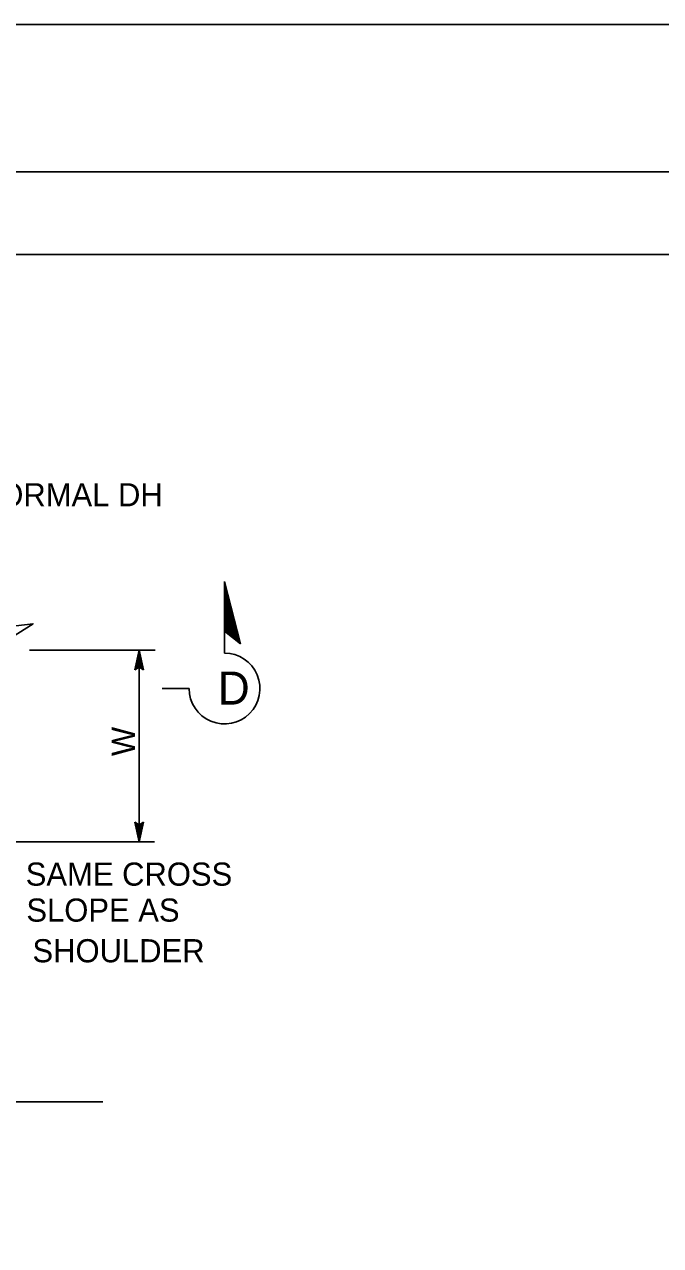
# Model space of a CAD drawing. Extents: x -894 to 866, y -476 to 714.
# Drawn here: x 126.2 to 318.5, y 344.2 to 713.6 of the extents above; entities that cross this region are included whole.
import ezdxf

# ---------------------------------------------------------------- set-up
doc = ezdxf.new("R2010")
doc.units = 0
for name, color, linetype in [('10 Sheet Format', 7, 'Continuous'), ('22 Misc Cnst Det', 7, 'Continuous'), ('56 Stage 3 Anno', 7, 'Continuous'), ('57 Undefined', 7, 'Continuous'), ('60 Nongeo Data', 7, 'Continuous')]:
    doc.layers.add(name, color=color, linetype=linetype)

msp = doc.modelspace()

# ---------------------------------------------------------------- linework, layer by layer
at = {"layer": '10 Sheet Format'}
for p, q in [((-863.43, 668.96), (836.58, 668.96)), ((-813.45, 643.96), (811.55, 643.96))]:
    msp.add_line(p, q, dxfattribs=at)
for points in [[(-894.04, 713.56), (865.96, 713.56), (865.96, -476.44), (-894.04, -476.44)], [(-863.43, -431.04), (836.58, -431.04), (836.58, 668.96), (-863.43, 668.96)]]:
    msp.add_lwpolyline(points, close=True, dxfattribs=at)
at = {"layer": '22 Misc Cnst Det'}
for p, q in [((186.7, 545.09), (191.53, 526.14)), ((186.7, 523.38), (186.7, 545.09)), ((186.7, 543.53), (191.03, 526.55)), ((186.7, 541.97), (190.53, 526.95)), ((186.7, 540.42), (190.03, 527.36)), ((186.7, 538.86), (189.53, 527.76)), ((186.7, 537.3), (189.02, 528.17)), ((186.7, 535.74), (188.52, 528.57)), ((186.7, 534.18), (188.02, 528.98)), ((186.7, 532.62), (187.52, 529.39)), ((186.7, 531.07), (187.02, 529.79)), ((186.7, 530.05), (191.53, 526.14)), ((175.98, 512.67), (167.83, 512.67))]:
    msp.add_line(p, q, dxfattribs=at)
msp.add_arc((186.7, 512.67), 10.72, 179.9995, 90, dxfattribs=at)
at = {"layer": '56 Stage 3 Anno'}
for p, q in [((165.71, 524.29), (127.73, 524.29)), ((159.58, 518.29), (160.92, 524.29)), ((159.94, 518.5), (160.92, 522.91)), ((160.3, 518.74), (160.92, 521.52)), ((160.91, 466.27), (160.91, 524.29)), ((160.92, 524.29), (160.92, 524.29)), ((160.92, 524.29), (162.25, 518.29)), ((160.92, 521.52), (161.55, 518.7)), ((160.93, 522.9), (161.89, 518.52)), ((160.92, 519.09), (159.58, 518.29)), ((159.58, 518.29), (159.58, 518.29)), ((160.64, 518.91), (160.92, 520.14)), ((160.92, 520.14), (161.19, 518.93)), ((162.25, 518.29), (160.92, 519.09)), ((162.25, 518.29), (162.25, 518.29)), ((160.91, 466.27), (159.58, 472.27)), ((159.58, 472.27), (159.58, 472.27)), ((159.58, 472.27), (160.91, 471.47)), ((160.9, 467.66), (159.93, 472.03)), ((160.91, 469.03), (160.28, 471.85)), ((160.91, 470.41), (160.64, 471.62)), ((160.91, 471.47), (162.25, 472.27)), ((162.25, 472.27), (160.91, 466.27)), ((161.89, 472.05), (160.91, 467.64)), ((161.53, 471.81), (160.91, 469.03)), ((161.18, 471.64), (160.91, 470.41)), ((162.25, 472.27), (162.25, 472.27)), ((165.52, 466.27), (94.92, 466.27)), ((160.91, 466.27), (160.91, 466.27))]:
    msp.add_line(p, q, dxfattribs=at)
at = {"layer": '57 Undefined'}
msp.add_line((149.87, 387.66), (-184, 387.66), dxfattribs=at)
at = {"layer": '60 Nongeo Data'}
msp.add_lwpolyline([(123.6, 526.37), (118.35, 525.72), (128.85, 532.28), (123.6, 531.62)], dxfattribs=at)

# ---------------------------------------------------------------- texts
at = {"layer": '56 Stage 3 Anno'}
msp.add_text('D', height=10, dxfattribs=at).set_placement((184.65, 507.81))
at = {"layer": '57 Undefined'}
for s, p in [('NORMAL DH', (111.86, 567.79)), ('SAME CROSS', (126.61, 453.03)), ('SLOPE AS', (126.81, 442.15)), ('SHOULDER', (128.65, 429.85))]:
    msp.add_text(s, height=7, dxfattribs=at).set_placement(p)
msp.add_text('W', height=7, rotation=90, dxfattribs=at).set_placement((159.6, 492.24))

doc.saveas('drawing.dxf')
